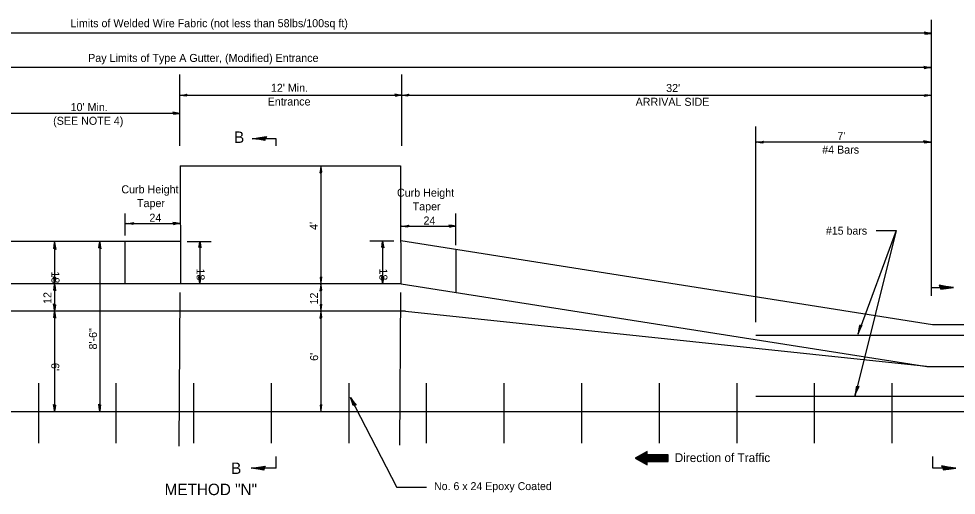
# Model space of a CAD drawing. Extents: x -0.02 to 2.83, y -0.07 to 1.83.
# Drawn here: x 0.87 to 1.877, y 0.729 to 1.241 of the extents above; entities that cross this region are included whole.
import ezdxf

# ---------------------------------------------------------------- set-up
doc = ezdxf.new("R2010")
doc.units = 0
for name, color, linetype in [('RD_Pr_Roadway_Dimensions', 7, 'Continuous'), ('RD_Pr_Roadway_Notes', 7, 'Continuous'), ('SH_General_Details', 7, 'Continuous'), ('STG_Traffic_Control', 7, 'Continuous')]:
    doc.layers.add(name, color=color, linetype=linetype)

msp = doc.modelspace()

# ---------------------------------------------------------------- linework, layer by layer
at = {"layer": 'RD_Pr_Roadway_Dimensions'}
for p, q in [((1.8506, 0.9435), (1.8506, 1.2398)), ((1.8506, 1.2255), (0.3093, 1.2255)), ((1.8506, 1.1887), (0.3093, 1.1887)), ((1.0434, 1.1045), (1.0434, 1.1813)), ((1.2818, 1.1045), (1.2818, 1.1813)), ((1.0434, 1.1589), (1.2818, 1.1589)), ((1.2818, 1.1589), (1.8506, 1.1589)), ((0.3093, 1.1396), (1.0434, 1.1396)), ((1.6619, 0.9151), (1.6619, 1.1254)), ((1.8506, 1.1085), (1.6619, 1.1085)), ((1.1949, 1.0832), (1.1949, 0.9564)), ((0.9846, 1.0082), (0.9846, 1.0319)), ((1.3399, 0.9978), (1.3399, 1.0318)), ((0.9851, 1.0213), (1.0434, 1.0213)), ((1.2807, 1.0182), (1.3399, 1.0182)), ((0.9089, 1.001), (0.9089, 0.9563)), ((0.9573, 1.0023), (0.9573, 0.8192)), ((1.0511, 1.002), (1.0769, 1.002)), ((1.0648, 1.002), (1.0648, 0.9563)), ((1.2474, 1.0025), (1.2732, 1.0025)), ((1.2611, 1.0025), (1.2611, 0.9563)), ((1.3401, 0.9471), (1.3401, 0.9932)), ((0.9089, 0.9563), (0.9089, 0.927)), ((1.1949, 0.9564), (1.1949, 0.927)), ((0.9089, 0.927), (0.9089, 0.8192)), ((1.1949, 0.9271), (1.1949, 0.8192))]:
    msp.add_line(p, q, dxfattribs=at)
for points in [[(1.8435, 1.2255), (1.8437, 1.2245), (1.8466, 1.2249), (1.8503, 1.2254), (1.8463, 1.226), (1.8429, 1.2266), (1.8435, 1.2255), (1.8438, 1.2248), (1.8478, 1.2254), (1.8434, 1.2262), (1.8441, 1.2253), (1.8459, 1.2254), (1.8441, 1.2257)], [(1.8429, 1.1887), (1.8431, 1.1877), (1.846, 1.1882), (1.8496, 1.1886), (1.8457, 1.1892), (1.8423, 1.1898), (1.8429, 1.1887), (1.8432, 1.1881), (1.8472, 1.1886), (1.8428, 1.1894), (1.8435, 1.1885), (1.8453, 1.1887), (1.8435, 1.1889)], [(1.0503, 1.159), (1.0501, 1.158), (1.0472, 1.1584), (1.0435, 1.1589), (1.0475, 1.1594), (1.0509, 1.16), (1.0503, 1.159), (1.05, 1.1583), (1.046, 1.1589), (1.0504, 1.1597), (1.0497, 1.1588), (1.0479, 1.1589), (1.0497, 1.1592)], [(1.2749, 1.159), (1.2751, 1.158), (1.278, 1.1585), (1.2816, 1.1589), (1.2777, 1.1595), (1.2743, 1.1601), (1.2749, 1.159), (1.2752, 1.1584), (1.2792, 1.1589), (1.2748, 1.1597), (1.2755, 1.1588), (1.2773, 1.159), (1.2755, 1.1592)], [(1.2886, 1.159), (1.2884, 1.158), (1.2856, 1.1584), (1.2819, 1.1589), (1.2858, 1.1594), (1.2892, 1.16), (1.2886, 1.159), (1.2883, 1.1583), (1.2843, 1.1589), (1.2887, 1.1597), (1.2881, 1.1588), (1.2862, 1.1589), (1.288, 1.1592)], [(1.8438, 1.1588), (1.844, 1.1598), (1.8469, 1.1593), (1.8505, 1.1589), (1.8466, 1.1583), (1.8432, 1.1577), (1.8438, 1.1588), (1.8441, 1.1594), (1.8481, 1.1589), (1.8437, 1.1581), (1.8444, 1.159), (1.8462, 1.1588), (1.8444, 1.1586)], [(1.0364, 1.1396), (1.0366, 1.1386), (1.0395, 1.139), (1.0432, 1.1395), (1.0393, 1.1401), (1.0358, 1.1407), (1.0364, 1.1396), (1.0367, 1.1389), (1.0407, 1.1395), (1.0363, 1.1403), (1.037, 1.1394), (1.0388, 1.1395), (1.0371, 1.1398)], [(1.6697, 1.1085), (1.6695, 1.1075), (1.6666, 1.108), (1.6629, 1.1084), (1.6669, 1.109), (1.6703, 1.1096), (1.6697, 1.1085), (1.6694, 1.1079), (1.6654, 1.1084), (1.6698, 1.1092), (1.6691, 1.1084), (1.6673, 1.1085), (1.6691, 1.1087)], [(1.8427, 1.1088), (1.843, 1.1078), (1.8458, 1.1082), (1.8495, 1.1087), (1.8456, 1.1092), (1.8421, 1.1098), (1.8427, 1.1088), (1.843, 1.1081), (1.847, 1.1087), (1.8427, 1.1094), (1.8433, 1.1086), (1.8451, 1.1087), (1.8434, 1.109)], [(1.1948, 1.0763), (1.1958, 1.0765), (1.1954, 1.0794), (1.1949, 1.0831), (1.1943, 1.0792), (1.1937, 1.0757), (1.1948, 1.0763), (1.1954, 1.0766), (1.1949, 1.0806), (1.1941, 1.0763), (1.195, 1.0769), (1.1948, 1.0787), (1.1946, 1.077)], [(0.993, 1.0213), (0.9928, 1.0203), (0.9899, 1.0207), (0.9863, 1.0212), (0.9902, 1.0217), (0.9936, 1.0223), (0.993, 1.0213), (0.9927, 1.0206), (0.9887, 1.0212), (0.9931, 1.022), (0.9924, 1.0211), (0.9906, 1.0212), (0.9924, 1.0215)], [(1.0363, 1.0214), (1.0365, 1.0203), (1.0394, 1.0208), (1.0431, 1.0213), (1.0391, 1.0218), (1.0357, 1.0224), (1.0363, 1.0214), (1.0366, 1.0207), (1.0406, 1.0213), (1.0362, 1.022), (1.0369, 1.0212), (1.0387, 1.0213), (1.0369, 1.0216)], [(1.2886, 1.0183), (1.2884, 1.0173), (1.2855, 1.0177), (1.2818, 1.0182), (1.2858, 1.0187), (1.2892, 1.0193), (1.2886, 1.0183), (1.2883, 1.0176), (1.2843, 1.0182), (1.2887, 1.0189), (1.288, 1.0181), (1.2862, 1.0182), (1.288, 1.0185)], [(1.3329, 1.0184), (1.3332, 1.0174), (1.336, 1.0178), (1.3397, 1.0183), (1.3358, 1.0189), (1.3323, 1.0195), (1.3329, 1.0184), (1.3332, 1.0177), (1.3372, 1.0183), (1.3329, 1.0191), (1.3335, 1.0182), (1.3353, 1.0183), (1.3336, 1.0186)], [(0.909, 0.994), (0.908, 0.9942), (0.9085, 0.9971), (0.9089, 1.0008), (0.9095, 0.9969), (0.9101, 0.9934), (0.909, 0.994), (0.9084, 0.9943), (0.9089, 0.9983), (0.9097, 0.9939), (0.9088, 0.9946), (0.909, 0.9964), (0.9092, 0.9947)], [(0.9575, 0.9947), (0.9564, 0.9949), (0.9569, 0.9978), (0.9574, 1.0014), (0.9579, 0.9975), (0.9585, 0.9941), (0.9575, 0.9947), (0.9568, 0.995), (0.9574, 0.999), (0.9581, 0.9946), (0.9573, 0.9953), (0.9574, 0.9971), (0.9576, 0.9953)], [(1.0649, 0.9955), (1.0639, 0.9957), (1.0644, 0.9986), (1.0648, 1.0022), (1.0654, 0.9983), (1.066, 0.9949), (1.0649, 0.9955), (1.0643, 0.9958), (1.0649, 0.9998), (1.0656, 0.9954), (1.0648, 0.996), (1.0649, 0.9979), (1.0651, 0.9961)], [(1.2612, 0.9955), (1.2602, 0.9957), (1.2607, 0.9986), (1.2611, 1.0022), (1.2617, 0.9983), (1.2623, 0.9949), (1.2612, 0.9955), (1.2606, 0.9958), (1.2612, 0.9998), (1.2619, 0.9954), (1.2611, 0.996), (1.2612, 0.9979), (1.2614, 0.9961)], [(0.9088, 0.9634), (0.9098, 0.9632), (0.9094, 0.9603), (0.9089, 0.9566), (0.9084, 0.9606), (0.9078, 0.964), (0.9088, 0.9634), (0.9095, 0.9631), (0.9089, 0.9591), (0.9081, 0.9635), (0.909, 0.9628), (0.9089, 0.961), (0.9086, 0.9628)], [(1.0647, 0.9637), (1.0658, 0.9635), (1.0653, 0.9606), (1.0648, 0.9569), (1.0643, 0.9609), (1.0637, 0.9643), (1.0647, 0.9637), (1.0654, 0.9634), (1.0648, 0.9594), (1.0641, 0.9638), (1.0649, 0.9631), (1.0648, 0.9613), (1.0646, 0.9631)], [(1.195, 0.9633), (1.194, 0.9631), (1.1944, 0.9602), (1.1949, 0.9566), (1.1954, 0.9605), (1.196, 0.9639), (1.195, 0.9633), (1.1943, 0.963), (1.1949, 0.959), (1.1956, 0.9634), (1.1948, 0.9628), (1.1949, 0.9609), (1.1952, 0.9627)], [(1.261, 0.9637), (1.2621, 0.9635), (1.2616, 0.9606), (1.2611, 0.9569), (1.2606, 0.9609), (1.26, 0.9643), (1.261, 0.9637), (1.2617, 0.9634), (1.2611, 0.9594), (1.2604, 0.9638), (1.2612, 0.9631), (1.2611, 0.9613), (1.2609, 0.9631)], [(0.909, 0.9494), (0.908, 0.9497), (0.9084, 0.9525), (0.9089, 0.9562), (0.9094, 0.9523), (0.91, 0.9488), (0.909, 0.9494), (0.9083, 0.9497), (0.9089, 0.9537), (0.9097, 0.9494), (0.9088, 0.95), (0.9089, 0.9518), (0.9092, 0.9501)], [(1.1948, 0.9494), (1.1958, 0.9496), (1.1954, 0.9525), (1.1949, 0.9562), (1.1943, 0.9523), (1.1937, 0.9488), (1.1948, 0.9494), (1.1954, 0.9497), (1.1949, 0.9537), (1.1941, 0.9493), (1.195, 0.95), (1.1948, 0.9518), (1.1946, 0.9501)], [(0.9088, 0.9342), (0.9098, 0.934), (0.9094, 0.9311), (0.9089, 0.9274), (0.9084, 0.9313), (0.9078, 0.9348), (0.9088, 0.9342), (0.9095, 0.9339), (0.9089, 0.9299), (0.9081, 0.9343), (0.909, 0.9336), (0.9089, 0.9318), (0.9086, 0.9335)], [(0.909, 0.92), (0.908, 0.9202), (0.9084, 0.9231), (0.9089, 0.9268), (0.9094, 0.9228), (0.91, 0.9194), (0.909, 0.92), (0.9083, 0.9203), (0.9089, 0.9243), (0.9097, 0.9199), (0.9088, 0.9206), (0.9089, 0.9224), (0.9092, 0.9206)], [(1.1948, 0.9202), (1.1958, 0.9204), (1.1954, 0.9233), (1.1949, 0.9269), (1.1943, 0.923), (1.1937, 0.9196), (1.1948, 0.9202), (1.1954, 0.9205), (1.1949, 0.9245), (1.1941, 0.9201), (1.195, 0.9208), (1.1948, 0.9226), (1.1946, 0.9208)], [(1.195, 0.934), (1.194, 0.9338), (1.1944, 0.9309), (1.1949, 0.9272), (1.1954, 0.9311), (1.196, 0.9346), (1.195, 0.934), (1.1943, 0.9337), (1.1949, 0.9297), (1.1956, 0.9341), (1.1948, 0.9334), (1.1949, 0.9316), (1.1952, 0.9333)], [(0.9088, 0.8263), (0.9098, 0.826), (0.9094, 0.8232), (0.9089, 0.8195), (0.9084, 0.8234), (0.9078, 0.8269), (0.9088, 0.8263), (0.9095, 0.826), (0.9089, 0.822), (0.9081, 0.8263), (0.909, 0.8257), (0.9089, 0.8238), (0.9086, 0.8256)], [(0.9572, 0.8266), (0.9582, 0.8263), (0.9578, 0.8235), (0.9573, 0.8198), (0.9568, 0.8237), (0.9562, 0.8272), (0.9572, 0.8266), (0.9579, 0.8263), (0.9573, 0.8223), (0.9565, 0.8266), (0.9574, 0.826), (0.9573, 0.8242), (0.957, 0.8259)], [(1.195, 0.8262), (1.194, 0.826), (1.1944, 0.8231), (1.1949, 0.8194), (1.1954, 0.8234), (1.196, 0.8268), (1.195, 0.8262), (1.1943, 0.8259), (1.1949, 0.8219), (1.1956, 0.8263), (1.1948, 0.8256), (1.1949, 0.8238), (1.1952, 0.8256)]]:
    msp.add_lwpolyline(points, dxfattribs=at)
at = {"layer": 'RD_Pr_Roadway_Notes'}
for p, q in [((1.8129, 1.0136), (1.7682, 0.8353)), ((1.8129, 1.0136), (1.7714, 0.9019)), ((1.7911, 1.0137), (1.8126, 1.0137)), ((1.2766, 0.7381), (1.2265, 0.8345)), ((1.2761, 0.738), (1.3082, 0.738))]:
    msp.add_line(p, q, dxfattribs=at)
for points in [[(1.7747, 0.9117), (1.7733, 0.9118), (1.7728, 0.9079), (1.772, 0.9029), (1.7742, 0.9078), (1.7763, 0.9121), (1.7747, 0.9117), (1.7737, 0.9116), (1.773, 0.9061), (1.7756, 0.9116), (1.7742, 0.911), (1.7737, 0.9086), (1.7747, 0.9108)], [(1.7713, 0.8457), (1.7699, 0.8458), (1.7693, 0.8419), (1.7685, 0.8369), (1.7708, 0.8418), (1.7729, 0.846), (1.7713, 0.8457), (1.7703, 0.8455), (1.7695, 0.8401), (1.7722, 0.8455), (1.7708, 0.845), (1.7703, 0.8426), (1.7713, 0.8448)], [(1.231, 0.8262), (1.2297, 0.8258), (1.2283, 0.8295), (1.2265, 0.8342), (1.2297, 0.8299), (1.2326, 0.8262), (1.231, 0.8262), (1.23, 0.8261), (1.2281, 0.8312), (1.2318, 0.8265), (1.2304, 0.8268), (1.2294, 0.829), (1.2308, 0.8271)]]:
    msp.add_lwpolyline(points, dxfattribs=at)
at = {"layer": 'SH_General_Details'}
for p, q in [((1.147, 1.1122), (1.1211, 1.1122)), ((1.147, 1.1045), (1.147, 1.1122)), ((1.0439, 1.0832), (1.044, 0.9563)), ((1.0439, 1.0832), (1.2805, 1.0832)), ((1.2805, 1.0832), (1.2805, 1.0448)), ((1.2805, 1.0448), (1.2806, 0.9563)), ((0.6823, 1.0023), (1.044, 1.0023)), ((0.9847, 0.956), (0.9847, 1.0021)), ((1.8516, 0.9125), (1.2806, 1.0026)), ((1.2811, 0.9563), (0.6797, 0.9563)), ((1.0428, 0.7822), (1.0436, 0.9472)), ((1.2798, 0.7833), (1.2806, 0.9472)), ((1.2811, 0.9563), (1.8456, 0.8678)), ((1.8506, 0.9435), (1.8506, 0.9524)), ((1.8506, 0.9524), (1.8742, 0.9524)), ((1.2858, 0.927), (0.68, 0.927)), ((1.2858, 0.927), (1.8454, 0.8679)), ((1.9477, 0.9125), (1.8516, 0.9125)), ((1.9477, 0.9008), (1.6619, 0.9008)), ((1.8456, 0.8678), (1.9477, 0.8678)), ((0.8915, 0.8499), (0.8915, 0.7853)), ((0.9748, 0.8499), (0.9748, 0.7853)), ((1.0581, 0.8499), (1.0581, 0.7853)), ((1.1415, 0.8499), (1.1415, 0.7853)), ((1.2248, 0.8499), (1.2248, 0.7853)), ((1.3081, 0.8499), (1.3081, 0.7853)), ((1.3915, 0.8499), (1.3915, 0.7853)), ((1.4748, 0.8499), (1.4748, 0.7853)), ((1.5581, 0.8499), (1.5581, 0.7853)), ((1.6415, 0.8499), (1.6415, 0.7853)), ((1.7248, 0.8499), (1.7248, 0.7853)), ((1.8081, 0.8499), (1.8081, 0.7853)), ((1.9477, 0.8353), (1.6619, 0.8353)), ((0.2123, 0.8192), (1.9477, 0.8192)), ((1.147, 0.7583), (1.147, 0.7709)), ((1.8516, 0.7709), (1.8516, 0.7585)), ((1.147, 0.7583), (1.1199, 0.7583)), ((1.852, 0.7589), (1.8744, 0.7589))]:
    msp.add_line(p, q, dxfattribs=at)
msp.add_lwpolyline([(1.5323, 0.7693), (1.5453, 0.7622), (1.5453, 0.7657), (1.5677, 0.7657), (1.5677, 0.7728), (1.5453, 0.7728), (1.5453, 0.7763), (1.5323, 0.7693), (1.545, 0.7627), (1.5449, 0.766), (1.5675, 0.766), (1.5675, 0.7726), (1.545, 0.7726), (1.5449, 0.7759), (1.5328, 0.7693), (1.5448, 0.7631), (1.5446, 0.7663), (1.5671, 0.7663), (1.5671, 0.7723), (1.5448, 0.7722), (1.5446, 0.7752), (1.5336, 0.7693), (1.5443, 0.7638), (1.5442, 0.7664), (1.5669, 0.7665), (1.5668, 0.7721), (1.5444, 0.772), (1.5442, 0.7745), (1.5345, 0.7693), (1.5439, 0.7645), (1.5439, 0.7668), (1.5665, 0.7668), (1.5664, 0.7719), (1.5442, 0.7716), (1.5439, 0.7738), (1.5357, 0.7693), (1.5434, 0.7651), (1.5434, 0.7671), (1.5662, 0.7671), (1.5659, 0.7715), (1.544, 0.7713), (1.5437, 0.7732), (1.5365, 0.7693), (1.5429, 0.7657), (1.5429, 0.7674), (1.5659, 0.7675), (1.5657, 0.7712), (1.5437, 0.771), (1.5435, 0.7726), (1.5374, 0.7693), (1.5424, 0.7664), (1.5424, 0.7678), (1.5655, 0.7678), (1.5655, 0.7708), (1.5434, 0.7708), (1.5434, 0.7721), (1.5384, 0.7693), (1.5418, 0.7671), (1.542, 0.7681), (1.5651, 0.7682), (1.5651, 0.7704), (1.5431, 0.7706), (1.5429, 0.7714), (1.5394, 0.7693), (1.5414, 0.768), (1.5415, 0.7684), (1.5646, 0.7686), (1.5648, 0.7702), (1.543, 0.7702), (1.5428, 0.771), (1.54, 0.7693), (1.5411, 0.7687), (1.5643, 0.7689), (1.5643, 0.77), (1.5427, 0.7701), (1.5426, 0.7704), (1.5407, 0.7691), (1.5412, 0.7689), (1.5639, 0.7691), (1.5639, 0.7697), (1.5423, 0.77), (1.5415, 0.7694), (1.5636, 0.7694), (1.5635, 0.7696), (1.542, 0.7697)], dxfattribs=at)
at = {"layer": 'STG_Traffic_Control'}
for points in [[(1.1352, 1.1125), (1.1348, 1.1104), (1.1288, 1.1113), (1.1211, 1.1122), (1.1293, 1.1134), (1.1365, 1.1146), (1.1352, 1.1125), (1.1346, 1.1111), (1.1263, 1.1123), (1.1354, 1.1139), (1.134, 1.1121), (1.1302, 1.1123), (1.1339, 1.1129)], [(1.8601, 0.9526), (1.8606, 0.9505), (1.8666, 0.9514), (1.8742, 0.9524), (1.8661, 0.9535), (1.8589, 0.9548), (1.8601, 0.9526), (1.8608, 0.9512), (1.8691, 0.9524), (1.86, 0.954), (1.8613, 0.9522), (1.8652, 0.9525), (1.8615, 0.953)], [(1.134, 0.7585), (1.1335, 0.7564), (1.1275, 0.7573), (1.1199, 0.7583), (1.128, 0.7594), (1.1352, 0.7607), (1.134, 0.7585), (1.1333, 0.7571), (1.125, 0.7583), (1.1341, 0.7599), (1.1328, 0.7581), (1.1289, 0.7584), (1.1326, 0.7589)], [(1.8628, 0.7587), (1.8633, 0.7566), (1.8692, 0.7575), (1.8769, 0.7585), (1.8687, 0.7597), (1.8616, 0.7609), (1.8628, 0.7587), (1.8634, 0.7573), (1.8718, 0.7585), (1.8627, 0.7601), (1.864, 0.7584), (1.8678, 0.7586), (1.8642, 0.7592)]]:
    msp.add_lwpolyline(points, dxfattribs=at)

# ---------------------------------------------------------------- texts
at = {"layer": 'RD_Pr_Roadway_Dimensions'}
for s, height, p in [('Limits of Welded Wire Fabric (not less than 58lbs/100sq ft)', 0.008601, (0.926, 1.232)), ('Pay Limits of Type A Gutter, (Modified) Entrance', 0.008601, (0.9449, 1.1947)), ("12' Min.", 0.0086, (1.1412, 1.1626)), ("32'", 0.0086, (1.5657, 1.1624)), ("10' Min.", 0.0086, (0.9261, 1.1419)), ('Entrance', 0.0086, (1.1377, 1.1479)), ('ARRIVAL SIDE', 0.008601, (1.5329, 1.1476)), ('(SEE NOTE 4)', 0.008601, (0.9073, 1.1272)), ("7'", 0.0086, (1.7496, 1.111)), ('#4 Bars', 0.0086, (1.7333, 1.0962)), ('Curb Height', 0.008601, (0.9806, 1.0536)), ('Curb Height', 0.008601, (1.2766, 1.05)), ('Taper', 0.0086, (0.9974, 1.0388)), ('Taper', 0.0086, (1.2934, 1.0353)), ('24', 0.0086, (1.0107, 1.0231)), ('24', 0.0086, (1.3051, 1.0201))]:
    msp.add_text(s, height=height, dxfattribs=at).set_placement(p)
for s, rotation, p in [("4'", 90, (1.1914, 1.0143)), ('18', 270, (0.9055, 0.9697)), ('18', 270, (1.0614, 0.9729)), ('18', 270, (1.2577, 0.9729)), ('12', 90, (0.9055, 0.9348)), ('12', 90, (1.1918, 0.9342)), ('8\'-6"', 90, (0.9544, 0.8859)), ("6'", 90, (1.1919, 0.8737)), ("6'", 270, (0.9053, 0.8715))]:
    msp.add_text(s, height=0.0086, rotation=rotation, dxfattribs=at).set_placement(p)
at = {"layer": 'RD_Pr_Roadway_Notes'}
for s, height, p in [('#15 bars', 0.0085, (1.7373, 1.0092)), ('Direction of Traffic', 0.00945, (1.5749, 0.765)), ('METHOD "N"', 0.01229, (1.027, 0.7295)), ('No. 6 x 24 Epoxy Coated', 0.008505, (1.3164, 0.7349))]:
    msp.add_text(s, height=height, dxfattribs=at).set_placement(p)
at = {"layer": 'SH_General_Details'}
for p in [(1.1016, 1.1077), (1.0984, 0.7522)]:
    msp.add_text('B', height=0.0123, dxfattribs=at).set_placement(p)

doc.saveas('drawing.dxf')
